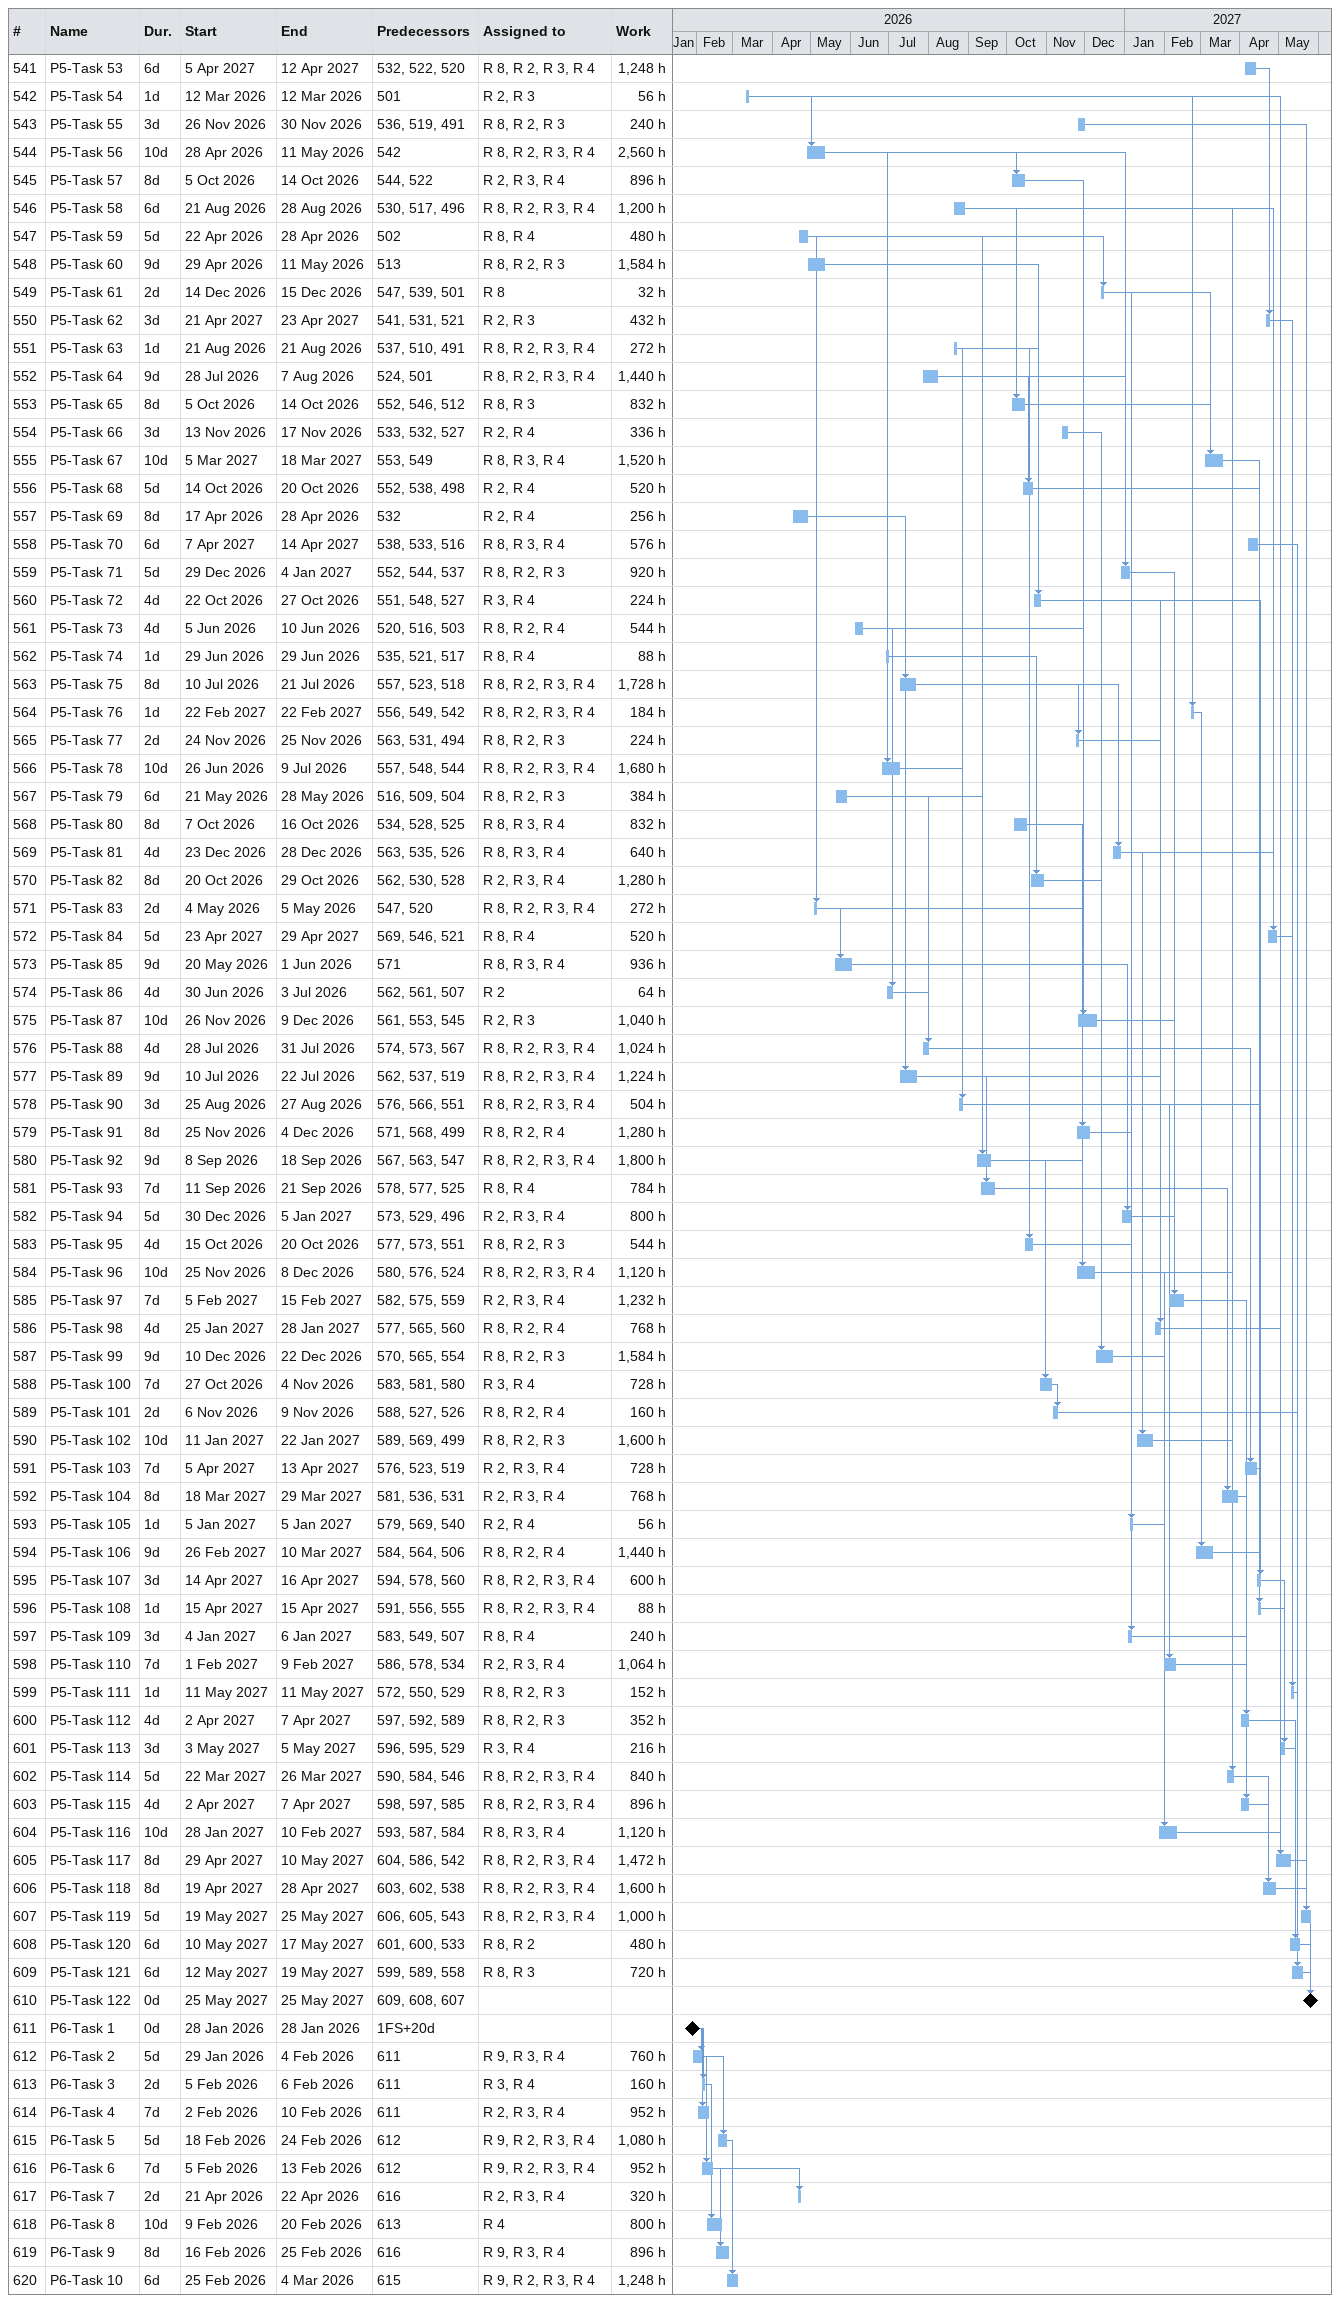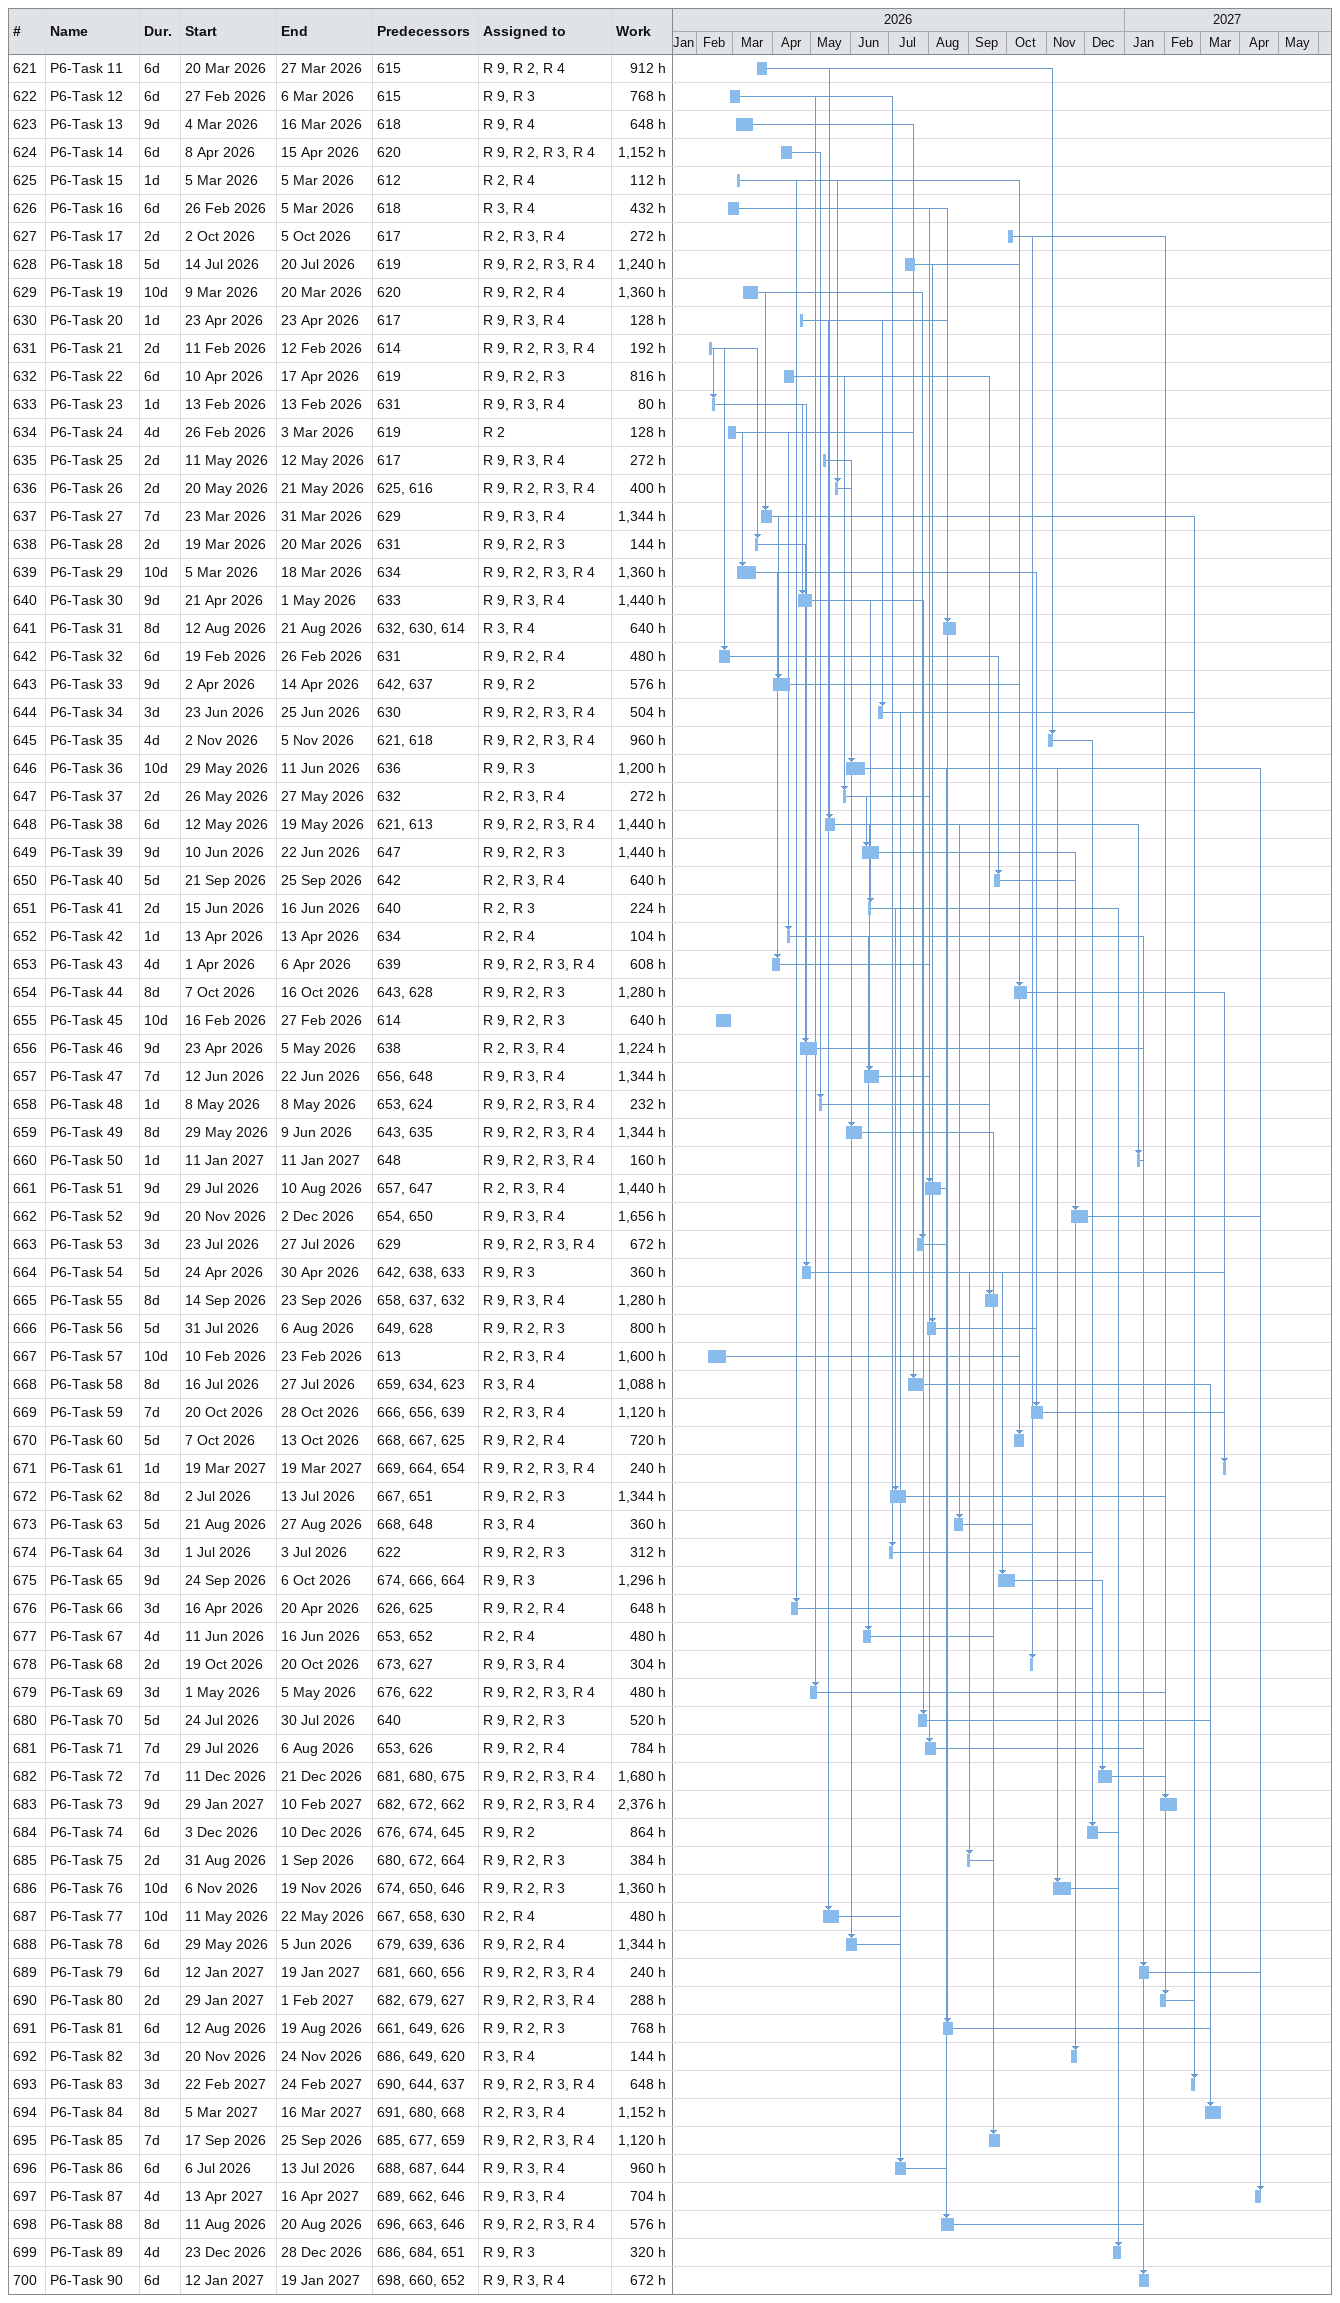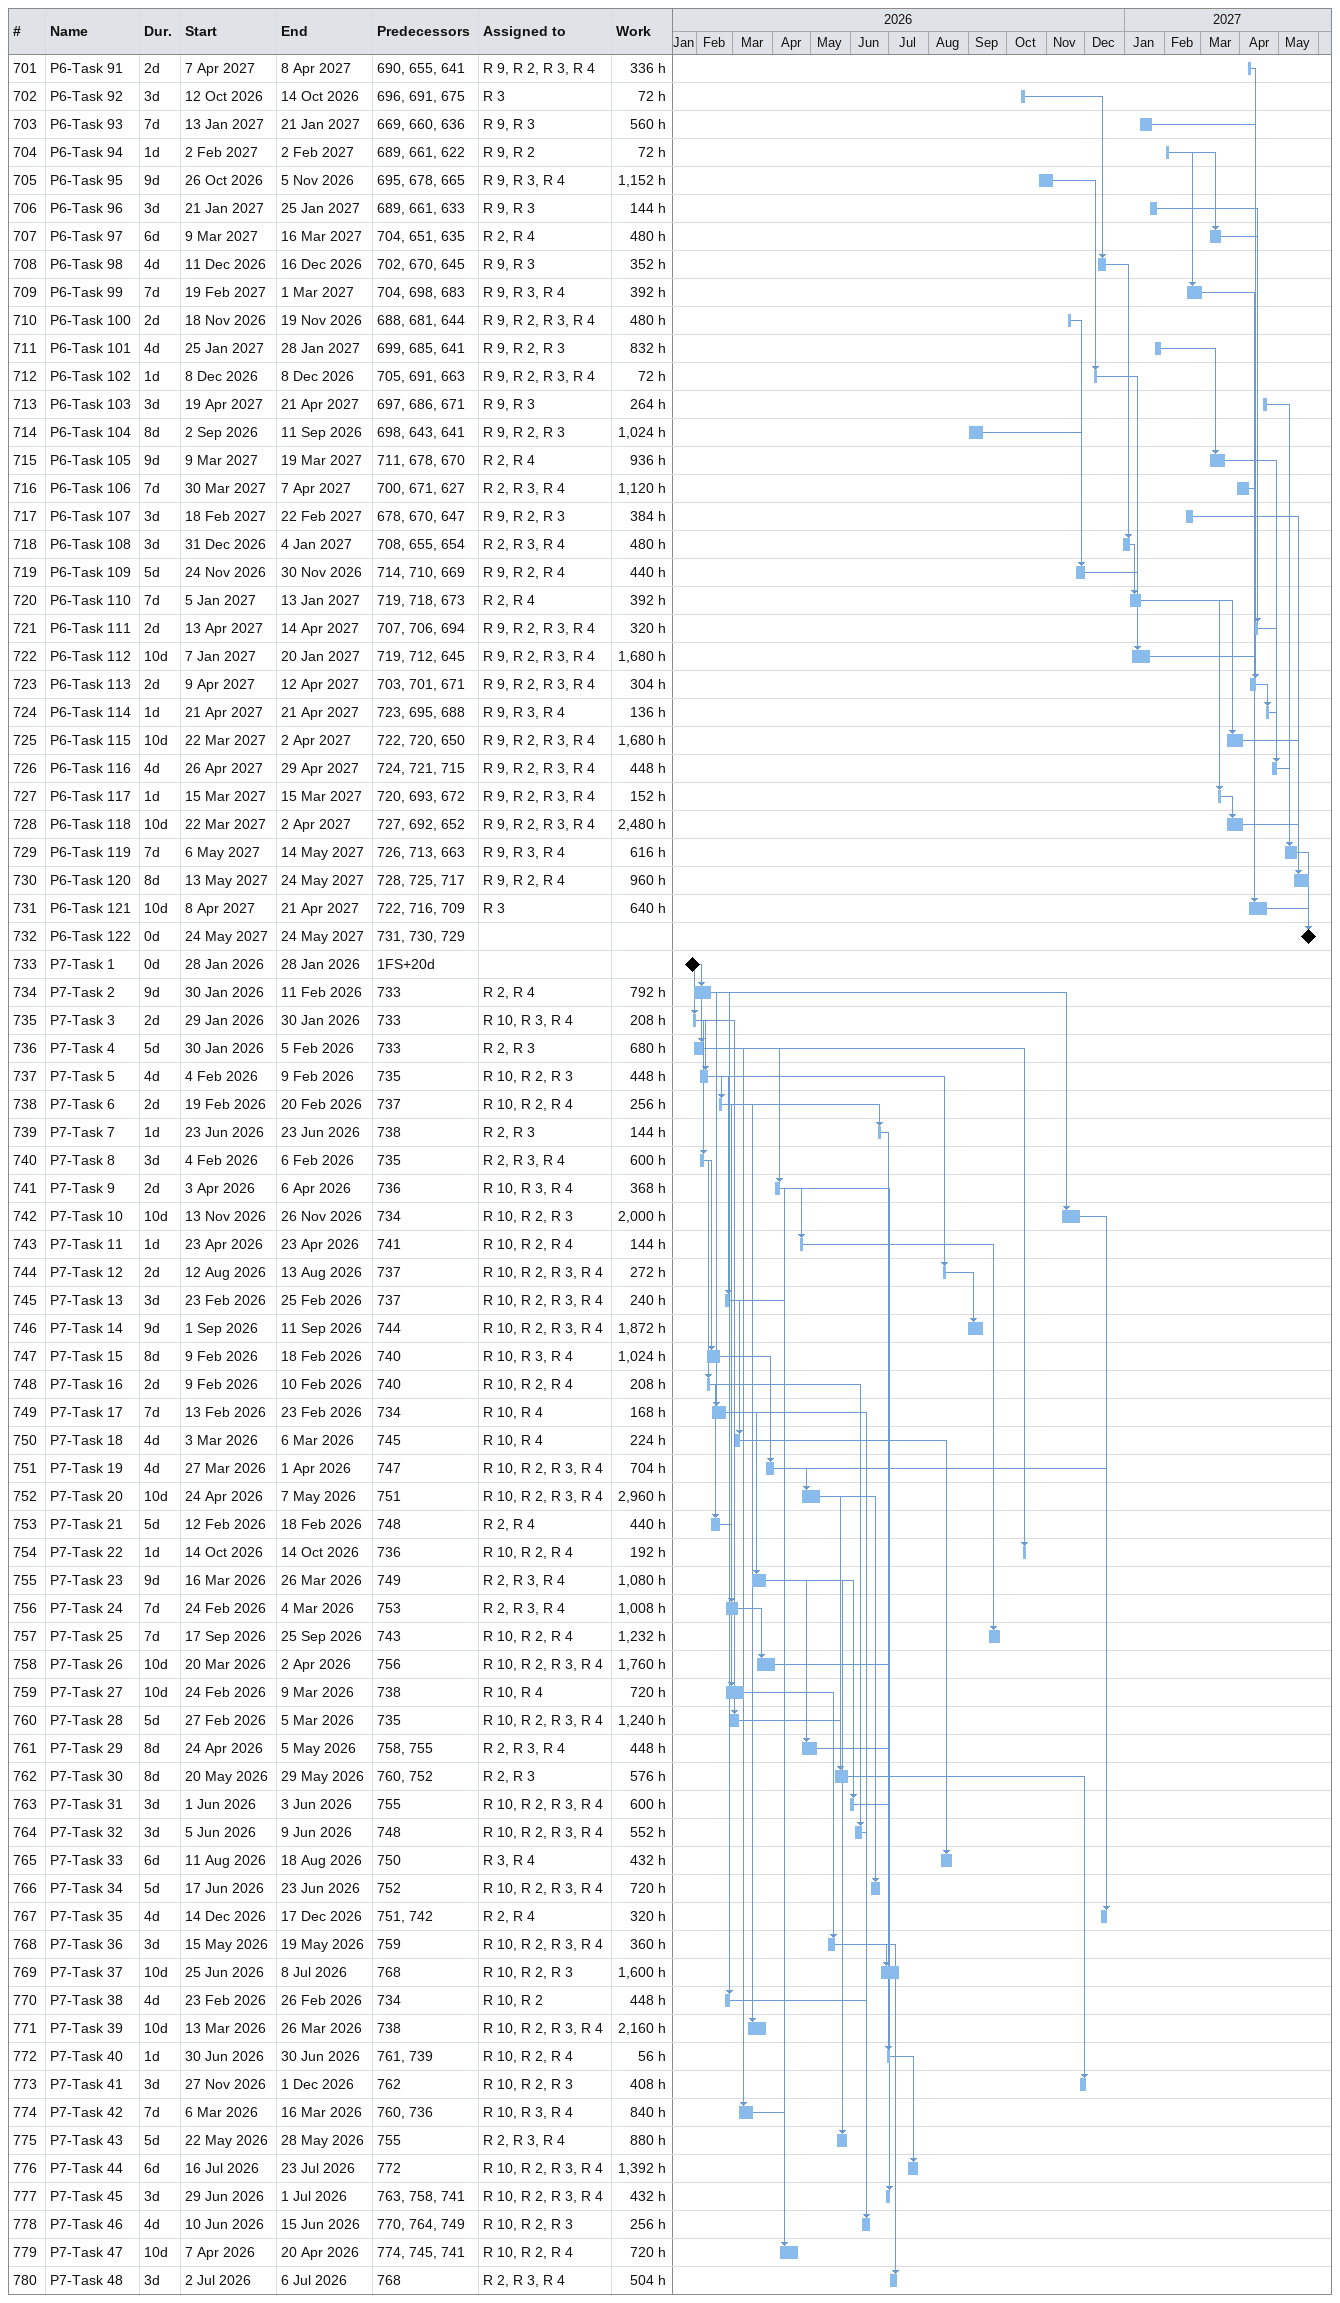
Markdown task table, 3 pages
| ID | Task | Duration | Start | Finish | Predecessors | Resources | Work (h) |
|---|---|---|---|---|---|---|---|
| 541 | P5-Task 53 | 6d | 2027-04-05 | 2027-04-12 | 532, 522, 520 | R 8, R 2, R 3, R 4 | 1248 |
| 542 | P5-Task 54 | 1d | 2026-03-12 | 2026-03-12 | 501 | R 2, R 3 | 56 |
| 543 | P5-Task 55 | 3d | 2026-11-26 | 2026-11-30 | 536, 519, 491 | R 8, R 2, R 3 | 240 |
| 544 | P5-Task 56 | 10d | 2026-04-28 | 2026-05-11 | 542 | R 8, R 2, R 3, R 4 | 2560 |
| 545 | P5-Task 57 | 8d | 2026-10-05 | 2026-10-14 | 544, 522 | R 2, R 3, R 4 | 896 |
| 546 | P5-Task 58 | 6d | 2026-08-21 | 2026-08-28 | 530, 517, 496 | R 8, R 2, R 3, R 4 | 1200 |
| 547 | P5-Task 59 | 5d | 2026-04-22 | 2026-04-28 | 502 | R 8, R 4 | 480 |
| 548 | P5-Task 60 | 9d | 2026-04-29 | 2026-05-11 | 513 | R 8, R 2, R 3 | 1584 |
| 549 | P5-Task 61 | 2d | 2026-12-14 | 2026-12-15 | 547, 539, 501 | R 8 | 32 |
| 550 | P5-Task 62 | 3d | 2027-04-21 | 2027-04-23 | 541, 531, 521 | R 2, R 3 | 432 |
| 551 | P5-Task 63 | 1d | 2026-08-21 | 2026-08-21 | 537, 510, 491 | R 8, R 2, R 3, R 4 | 272 |
| 552 | P5-Task 64 | 9d | 2026-07-28 | 2026-08-07 | 524, 501 | R 8, R 2, R 3, R 4 | 1440 |
| 553 | P5-Task 65 | 8d | 2026-10-05 | 2026-10-14 | 552, 546, 512 | R 8, R 3 | 832 |
| 554 | P5-Task 66 | 3d | 2026-11-13 | 2026-11-17 | 533, 532, 527 | R 2, R 4 | 336 |
| 555 | P5-Task 67 | 10d | 2027-03-05 | 2027-03-18 | 553, 549 | R 8, R 3, R 4 | 1520 |
| 556 | P5-Task 68 | 5d | 2026-10-14 | 2026-10-20 | 552, 538, 498 | R 2, R 4 | 520 |
| 557 | P5-Task 69 | 8d | 2026-04-17 | 2026-04-28 | 532 | R 2, R 4 | 256 |
| 558 | P5-Task 70 | 6d | 2027-04-07 | 2027-04-14 | 538, 533, 516 | R 8, R 3, R 4 | 576 |
| 559 | P5-Task 71 | 5d | 2026-12-29 | 2027-01-04 | 552, 544, 537 | R 8, R 2, R 3 | 920 |
| 560 | P5-Task 72 | 4d | 2026-10-22 | 2026-10-27 | 551, 548, 527 | R 3, R 4 | 224 |
| 561 | P5-Task 73 | 4d | 2026-06-05 | 2026-06-10 | 520, 516, 503 | R 8, R 2, R 4 | 544 |
| 562 | P5-Task 74 | 1d | 2026-06-29 | 2026-06-29 | 535, 521, 517 | R 8, R 4 | 88 |
| 563 | P5-Task 75 | 8d | 2026-07-10 | 2026-07-21 | 557, 523, 518 | R 8, R 2, R 3, R 4 | 1728 |
| 564 | P5-Task 76 | 1d | 2027-02-22 | 2027-02-22 | 556, 549, 542 | R 8, R 2, R 3, R 4 | 184 |
| 565 | P5-Task 77 | 2d | 2026-11-24 | 2026-11-25 | 563, 531, 494 | R 8, R 2, R 3 | 224 |
| 566 | P5-Task 78 | 10d | 2026-06-26 | 2026-07-09 | 557, 548, 544 | R 8, R 2, R 3, R 4 | 1680 |
| 567 | P5-Task 79 | 6d | 2026-05-21 | 2026-05-28 | 516, 509, 504 | R 8, R 2, R 3 | 384 |
| 568 | P5-Task 80 | 8d | 2026-10-07 | 2026-10-16 | 534, 528, 525 | R 8, R 3, R 4 | 832 |
| 569 | P5-Task 81 | 4d | 2026-12-23 | 2026-12-28 | 563, 535, 526 | R 8, R 3, R 4 | 640 |
| 570 | P5-Task 82 | 8d | 2026-10-20 | 2026-10-29 | 562, 530, 528 | R 2, R 3, R 4 | 1280 |
| 571 | P5-Task 83 | 2d | 2026-05-04 | 2026-05-05 | 547, 520 | R 8, R 2, R 3, R 4 | 272 |
| 572 | P5-Task 84 | 5d | 2027-04-23 | 2027-04-29 | 569, 546, 521 | R 8, R 4 | 520 |
| 573 | P5-Task 85 | 9d | 2026-05-20 | 2026-06-01 | 571 | R 8, R 3, R 4 | 936 |
| 574 | P5-Task 86 | 4d | 2026-06-30 | 2026-07-03 | 562, 561, 507 | R 2 | 64 |
| 575 | P5-Task 87 | 10d | 2026-11-26 | 2026-12-09 | 561, 553, 545 | R 2, R 3 | 1040 |
| 576 | P5-Task 88 | 4d | 2026-07-28 | 2026-07-31 | 574, 573, 567 | R 8, R 2, R 3, R 4 | 1024 |
| 577 | P5-Task 89 | 9d | 2026-07-10 | 2026-07-22 | 562, 537, 519 | R 8, R 2, R 3, R 4 | 1224 |
| 578 | P5-Task 90 | 3d | 2026-08-25 | 2026-08-27 | 576, 566, 551 | R 8, R 2, R 3, R 4 | 504 |
| 579 | P5-Task 91 | 8d | 2026-11-25 | 2026-12-04 | 571, 568, 499 | R 8, R 2, R 4 | 1280 |
| 580 | P5-Task 92 | 9d | 2026-09-08 | 2026-09-18 | 567, 563, 547 | R 8, R 2, R 3, R 4 | 1800 |
| 581 | P5-Task 93 | 7d | 2026-09-11 | 2026-09-21 | 578, 577, 525 | R 8, R 4 | 784 |
| 582 | P5-Task 94 | 5d | 2026-12-30 | 2027-01-05 | 573, 529, 496 | R 2, R 3, R 4 | 800 |
| 583 | P5-Task 95 | 4d | 2026-10-15 | 2026-10-20 | 577, 573, 551 | R 8, R 2, R 3 | 544 |
| 584 | P5-Task 96 | 10d | 2026-11-25 | 2026-12-08 | 580, 576, 524 | R 8, R 2, R 3, R 4 | 1120 |
| 585 | P5-Task 97 | 7d | 2027-02-05 | 2027-02-15 | 582, 575, 559 | R 2, R 3, R 4 | 1232 |
| 586 | P5-Task 98 | 4d | 2027-01-25 | 2027-01-28 | 577, 565, 560 | R 8, R 2, R 4 | 768 |
| 587 | P5-Task 99 | 9d | 2026-12-10 | 2026-12-22 | 570, 565, 554 | R 8, R 2, R 3 | 1584 |
| 588 | P5-Task 100 | 7d | 2026-10-27 | 2026-11-04 | 583, 581, 580 | R 3, R 4 | 728 |
| 589 | P5-Task 101 | 2d | 2026-11-06 | 2026-11-09 | 588, 527, 526 | R 8, R 2, R 4 | 160 |
| 590 | P5-Task 102 | 10d | 2027-01-11 | 2027-01-22 | 589, 569, 499 | R 8, R 2, R 3 | 1600 |
| 591 | P5-Task 103 | 7d | 2027-04-05 | 2027-04-13 | 576, 523, 519 | R 2, R 3, R 4 | 728 |
| 592 | P5-Task 104 | 8d | 2027-03-18 | 2027-03-29 | 581, 536, 531 | R 2, R 3, R 4 | 768 |
| 593 | P5-Task 105 | 1d | 2027-01-05 | 2027-01-05 | 579, 569, 540 | R 2, R 4 | 56 |
| 594 | P5-Task 106 | 9d | 2027-02-26 | 2027-03-10 | 584, 564, 506 | R 8, R 2, R 4 | 1440 |
| 595 | P5-Task 107 | 3d | 2027-04-14 | 2027-04-16 | 594, 578, 560 | R 8, R 2, R 3, R 4 | 600 |
| 596 | P5-Task 108 | 1d | 2027-04-15 | 2027-04-15 | 591, 556, 555 | R 8, R 2, R 3, R 4 | 88 |
| 597 | P5-Task 109 | 3d | 2027-01-04 | 2027-01-06 | 583, 549, 507 | R 8, R 4 | 240 |
| 598 | P5-Task 110 | 7d | 2027-02-01 | 2027-02-09 | 586, 578, 534 | R 2, R 3, R 4 | 1064 |
| 599 | P5-Task 111 | 1d | 2027-05-11 | 2027-05-11 | 572, 550, 529 | R 8, R 2, R 3 | 152 |
| 600 | P5-Task 112 | 4d | 2027-04-02 | 2027-04-07 | 597, 592, 589 | R 8, R 2, R 3 | 352 |
| 601 | P5-Task 113 | 3d | 2027-05-03 | 2027-05-05 | 596, 595, 529 | R 3, R 4 | 216 |
| 602 | P5-Task 114 | 5d | 2027-03-22 | 2027-03-26 | 590, 584, 546 | R 8, R 2, R 3, R 4 | 840 |
| 603 | P5-Task 115 | 4d | 2027-04-02 | 2027-04-07 | 598, 597, 585 | R 8, R 2, R 3, R 4 | 896 |
| 604 | P5-Task 116 | 10d | 2027-01-28 | 2027-02-10 | 593, 587, 584 | R 8, R 3, R 4 | 1120 |
| 605 | P5-Task 117 | 8d | 2027-04-29 | 2027-05-10 | 604, 586, 542 | R 8, R 2, R 3, R 4 | 1472 |
| 606 | P5-Task 118 | 8d | 2027-04-19 | 2027-04-28 | 603, 602, 538 | R 8, R 2, R 3, R 4 | 1600 |
| 607 | P5-Task 119 | 5d | 2027-05-19 | 2027-05-25 | 606, 605, 543 | R 8, R 2, R 3, R 4 | 1000 |
| 608 | P5-Task 120 | 6d | 2027-05-10 | 2027-05-17 | 601, 600, 533 | R 8, R 2 | 480 |
| 609 | P5-Task 121 | 6d | 2027-05-12 | 2027-05-19 | 599, 589, 558 | R 8, R 3 | 720 |
| 610 | P5-Task 122 | 0d | 2027-05-25 | 2027-05-25 | 609, 608, 607 |  |  |
| 611 | P6-Task 1 | 0d | 2026-01-28 | 2026-01-28 | 1FS+20d |  |  |
| 612 | P6-Task 2 | 5d | 2026-01-29 | 2026-02-04 | 611 | R 9, R 3, R 4 | 760 |
| 613 | P6-Task 3 | 2d | 2026-02-05 | 2026-02-06 | 611 | R 3, R 4 | 160 |
| 614 | P6-Task 4 | 7d | 2026-02-02 | 2026-02-10 | 611 | R 2, R 3, R 4 | 952 |
| 615 | P6-Task 5 | 5d | 2026-02-18 | 2026-02-24 | 612 | R 9, R 2, R 3, R 4 | 1080 |
| 616 | P6-Task 6 | 7d | 2026-02-05 | 2026-02-13 | 612 | R 9, R 2, R 3, R 4 | 952 |
| 617 | P6-Task 7 | 2d | 2026-04-21 | 2026-04-22 | 616 | R 2, R 3, R 4 | 320 |
| 618 | P6-Task 8 | 10d | 2026-02-09 | 2026-02-20 | 613 | R 4 | 800 |
| 619 | P6-Task 9 | 8d | 2026-02-16 | 2026-02-25 | 616 | R 9, R 3, R 4 | 896 |
| 620 | P6-Task 10 | 6d | 2026-02-25 | 2026-03-04 | 615 | R 9, R 2, R 3, R 4 | 1248 |
| 621 | P6-Task 11 | 6d | 2026-03-20 | 2026-03-27 | 615 | R 9, R 2, R 4 | 912 |
| 622 | P6-Task 12 | 6d | 2026-02-27 | 2026-03-06 | 615 | R 9, R 3 | 768 |
| 623 | P6-Task 13 | 9d | 2026-03-04 | 2026-03-16 | 618 | R 9, R 4 | 648 |
| 624 | P6-Task 14 | 6d | 2026-04-08 | 2026-04-15 | 620 | R 9, R 2, R 3, R 4 | 1152 |
| 625 | P6-Task 15 | 1d | 2026-03-05 | 2026-03-05 | 612 | R 2, R 4 | 112 |
| 626 | P6-Task 16 | 6d | 2026-02-26 | 2026-03-05 | 618 | R 3, R 4 | 432 |
| 627 | P6-Task 17 | 2d | 2026-10-02 | 2026-10-05 | 617 | R 2, R 3, R 4 | 272 |
| 628 | P6-Task 18 | 5d | 2026-07-14 | 2026-07-20 | 619 | R 9, R 2, R 3, R 4 | 1240 |
| 629 | P6-Task 19 | 10d | 2026-03-09 | 2026-03-20 | 620 | R 9, R 2, R 4 | 1360 |
| 630 | P6-Task 20 | 1d | 2026-04-23 | 2026-04-23 | 617 | R 9, R 3, R 4 | 128 |
| 631 | P6-Task 21 | 2d | 2026-02-11 | 2026-02-12 | 614 | R 9, R 2, R 3, R 4 | 192 |
| 632 | P6-Task 22 | 6d | 2026-04-10 | 2026-04-17 | 619 | R 9, R 2, R 3 | 816 |
| 633 | P6-Task 23 | 1d | 2026-02-13 | 2026-02-13 | 631 | R 9, R 3, R 4 | 80 |
| 634 | P6-Task 24 | 4d | 2026-02-26 | 2026-03-03 | 619 | R 2 | 128 |
| 635 | P6-Task 25 | 2d | 2026-05-11 | 2026-05-12 | 617 | R 9, R 3, R 4 | 272 |
| 636 | P6-Task 26 | 2d | 2026-05-20 | 2026-05-21 | 625, 616 | R 9, R 2, R 3, R 4 | 400 |
| 637 | P6-Task 27 | 7d | 2026-03-23 | 2026-03-31 | 629 | R 9, R 3, R 4 | 1344 |
| 638 | P6-Task 28 | 2d | 2026-03-19 | 2026-03-20 | 631 | R 9, R 2, R 3 | 144 |
| 639 | P6-Task 29 | 10d | 2026-03-05 | 2026-03-18 | 634 | R 9, R 2, R 3, R 4 | 1360 |
| 640 | P6-Task 30 | 9d | 2026-04-21 | 2026-05-01 | 633 | R 9, R 3, R 4 | 1440 |
| 641 | P6-Task 31 | 8d | 2026-08-12 | 2026-08-21 | 632, 630, 614 | R 3, R 4 | 640 |
| 642 | P6-Task 32 | 6d | 2026-02-19 | 2026-02-26 | 631 | R 9, R 2, R 4 | 480 |
| 643 | P6-Task 33 | 9d | 2026-04-02 | 2026-04-14 | 642, 637 | R 9, R 2 | 576 |
| 644 | P6-Task 34 | 3d | 2026-06-23 | 2026-06-25 | 630 | R 9, R 2, R 3, R 4 | 504 |
| 645 | P6-Task 35 | 4d | 2026-11-02 | 2026-11-05 | 621, 618 | R 9, R 2, R 3, R 4 | 960 |
| 646 | P6-Task 36 | 10d | 2026-05-29 | 2026-06-11 | 636 | R 9, R 3 | 1200 |
| 647 | P6-Task 37 | 2d | 2026-05-26 | 2026-05-27 | 632 | R 2, R 3, R 4 | 272 |
| 648 | P6-Task 38 | 6d | 2026-05-12 | 2026-05-19 | 621, 613 | R 9, R 2, R 3, R 4 | 1440 |
| 649 | P6-Task 39 | 9d | 2026-06-10 | 2026-06-22 | 647 | R 9, R 2, R 3 | 1440 |
| 650 | P6-Task 40 | 5d | 2026-09-21 | 2026-09-25 | 642 | R 2, R 3, R 4 | 640 |
| 651 | P6-Task 41 | 2d | 2026-06-15 | 2026-06-16 | 640 | R 2, R 3 | 224 |
| 652 | P6-Task 42 | 1d | 2026-04-13 | 2026-04-13 | 634 | R 2, R 4 | 104 |
| 653 | P6-Task 43 | 4d | 2026-04-01 | 2026-04-06 | 639 | R 9, R 2, R 3, R 4 | 608 |
| 654 | P6-Task 44 | 8d | 2026-10-07 | 2026-10-16 | 643, 628 | R 9, R 2, R 3 | 1280 |
| 655 | P6-Task 45 | 10d | 2026-02-16 | 2026-02-27 | 614 | R 9, R 2, R 3 | 640 |
| 656 | P6-Task 46 | 9d | 2026-04-23 | 2026-05-05 | 638 | R 2, R 3, R 4 | 1224 |
| 657 | P6-Task 47 | 7d | 2026-06-12 | 2026-06-22 | 656, 648 | R 9, R 3, R 4 | 1344 |
| 658 | P6-Task 48 | 1d | 2026-05-08 | 2026-05-08 | 653, 624 | R 9, R 2, R 3, R 4 | 232 |
| 659 | P6-Task 49 | 8d | 2026-05-29 | 2026-06-09 | 643, 635 | R 9, R 2, R 3, R 4 | 1344 |
| 660 | P6-Task 50 | 1d | 2027-01-11 | 2027-01-11 | 648 | R 9, R 2, R 3, R 4 | 160 |
| 661 | P6-Task 51 | 9d | 2026-07-29 | 2026-08-10 | 657, 647 | R 2, R 3, R 4 | 1440 |
| 662 | P6-Task 52 | 9d | 2026-11-20 | 2026-12-02 | 654, 650 | R 9, R 3, R 4 | 1656 |
| 663 | P6-Task 53 | 3d | 2026-07-23 | 2026-07-27 | 629 | R 9, R 2, R 3, R 4 | 672 |
| 664 | P6-Task 54 | 5d | 2026-04-24 | 2026-04-30 | 642, 638, 633 | R 9, R 3 | 360 |
| 665 | P6-Task 55 | 8d | 2026-09-14 | 2026-09-23 | 658, 637, 632 | R 9, R 3, R 4 | 1280 |
| 666 | P6-Task 56 | 5d | 2026-07-31 | 2026-08-06 | 649, 628 | R 9, R 2, R 3 | 800 |
| 667 | P6-Task 57 | 10d | 2026-02-10 | 2026-02-23 | 613 | R 2, R 3, R 4 | 1600 |
| 668 | P6-Task 58 | 8d | 2026-07-16 | 2026-07-27 | 659, 634, 623 | R 3, R 4 | 1088 |
| 669 | P6-Task 59 | 7d | 2026-10-20 | 2026-10-28 | 666, 656, 639 | R 2, R 3, R 4 | 1120 |
| 670 | P6-Task 60 | 5d | 2026-10-07 | 2026-10-13 | 668, 667, 625 | R 9, R 2, R 4 | 720 |
| 671 | P6-Task 61 | 1d | 2027-03-19 | 2027-03-19 | 669, 664, 654 | R 9, R 2, R 3, R 4 | 240 |
| 672 | P6-Task 62 | 8d | 2026-07-02 | 2026-07-13 | 667, 651 | R 9, R 2, R 3 | 1344 |
| 673 | P6-Task 63 | 5d | 2026-08-21 | 2026-08-27 | 668, 648 | R 3, R 4 | 360 |
| 674 | P6-Task 64 | 3d | 2026-07-01 | 2026-07-03 | 622 | R 9, R 2, R 3 | 312 |
| 675 | P6-Task 65 | 9d | 2026-09-24 | 2026-10-06 | 674, 666, 664 | R 9, R 3 | 1296 |
| 676 | P6-Task 66 | 3d | 2026-04-16 | 2026-04-20 | 626, 625 | R 9, R 2, R 4 | 648 |
| 677 | P6-Task 67 | 4d | 2026-06-11 | 2026-06-16 | 653, 652 | R 2, R 4 | 480 |
| 678 | P6-Task 68 | 2d | 2026-10-19 | 2026-10-20 | 673, 627 | R 9, R 3, R 4 | 304 |
| 679 | P6-Task 69 | 3d | 2026-05-01 | 2026-05-05 | 676, 622 | R 9, R 2, R 3, R 4 | 480 |
| 680 | P6-Task 70 | 5d | 2026-07-24 | 2026-07-30 | 640 | R 9, R 2, R 3 | 520 |
| 681 | P6-Task 71 | 7d | 2026-07-29 | 2026-08-06 | 653, 626 | R 9, R 2, R 4 | 784 |
| 682 | P6-Task 72 | 7d | 2026-12-11 | 2026-12-21 | 681, 680, 675 | R 9, R 2, R 3, R 4 | 1680 |
| 683 | P6-Task 73 | 9d | 2027-01-29 | 2027-02-10 | 682, 672, 662 | R 9, R 2, R 3, R 4 | 2376 |
| 684 | P6-Task 74 | 6d | 2026-12-03 | 2026-12-10 | 676, 674, 645 | R 9, R 2 | 864 |
| 685 | P6-Task 75 | 2d | 2026-08-31 | 2026-09-01 | 680, 672, 664 | R 9, R 2, R 3 | 384 |
| 686 | P6-Task 76 | 10d | 2026-11-06 | 2026-11-19 | 674, 650, 646 | R 9, R 2, R 3 | 1360 |
| 687 | P6-Task 77 | 10d | 2026-05-11 | 2026-05-22 | 667, 658, 630 | R 2, R 4 | 480 |
| 688 | P6-Task 78 | 6d | 2026-05-29 | 2026-06-05 | 679, 639, 636 | R 9, R 2, R 4 | 1344 |
| 689 | P6-Task 79 | 6d | 2027-01-12 | 2027-01-19 | 681, 660, 656 | R 9, R 2, R 3, R 4 | 240 |
| 690 | P6-Task 80 | 2d | 2027-01-29 | 2027-02-01 | 682, 679, 627 | R 9, R 2, R 3, R 4 | 288 |
| 691 | P6-Task 81 | 6d | 2026-08-12 | 2026-08-19 | 661, 649, 626 | R 9, R 2, R 3 | 768 |
| 692 | P6-Task 82 | 3d | 2026-11-20 | 2026-11-24 | 686, 649, 620 | R 3, R 4 | 144 |
| 693 | P6-Task 83 | 3d | 2027-02-22 | 2027-02-24 | 690, 644, 637 | R 9, R 2, R 3, R 4 | 648 |
| 694 | P6-Task 84 | 8d | 2027-03-05 | 2027-03-16 | 691, 680, 668 | R 2, R 3, R 4 | 1152 |
| 695 | P6-Task 85 | 7d | 2026-09-17 | 2026-09-25 | 685, 677, 659 | R 9, R 2, R 3, R 4 | 1120 |
| 696 | P6-Task 86 | 6d | 2026-07-06 | 2026-07-13 | 688, 687, 644 | R 9, R 3, R 4 | 960 |
| 697 | P6-Task 87 | 4d | 2027-04-13 | 2027-04-16 | 689, 662, 646 | R 9, R 3, R 4 | 704 |
| 698 | P6-Task 88 | 8d | 2026-08-11 | 2026-08-20 | 696, 663, 646 | R 9, R 2, R 3, R 4 | 576 |
| 699 | P6-Task 89 | 4d | 2026-12-23 | 2026-12-28 | 686, 684, 651 | R 9, R 3 | 320 |
| 700 | P6-Task 90 | 6d | 2027-01-12 | 2027-01-19 | 698, 660, 652 | R 9, R 3, R 4 | 672 |
| 701 | P6-Task 91 | 2d | 2027-04-07 | 2027-04-08 | 690, 655, 641 | R 9, R 2, R 3, R 4 | 336 |
| 702 | P6-Task 92 | 3d | 2026-10-12 | 2026-10-14 | 696, 691, 675 | R 3 | 72 |
| 703 | P6-Task 93 | 7d | 2027-01-13 | 2027-01-21 | 669, 660, 636 | R 9, R 3 | 560 |
| 704 | P6-Task 94 | 1d | 2027-02-02 | 2027-02-02 | 689, 661, 622 | R 9, R 2 | 72 |
| 705 | P6-Task 95 | 9d | 2026-10-26 | 2026-11-05 | 695, 678, 665 | R 9, R 3, R 4 | 1152 |
| 706 | P6-Task 96 | 3d | 2027-01-21 | 2027-01-25 | 689, 661, 633 | R 9, R 3 | 144 |
| 707 | P6-Task 97 | 6d | 2027-03-09 | 2027-03-16 | 704, 651, 635 | R 2, R 4 | 480 |
| 708 | P6-Task 98 | 4d | 2026-12-11 | 2026-12-16 | 702, 670, 645 | R 9, R 3 | 352 |
| 709 | P6-Task 99 | 7d | 2027-02-19 | 2027-03-01 | 704, 698, 683 | R 9, R 3, R 4 | 392 |
| 710 | P6-Task 100 | 2d | 2026-11-18 | 2026-11-19 | 688, 681, 644 | R 9, R 2, R 3, R 4 | 480 |
| 711 | P6-Task 101 | 4d | 2027-01-25 | 2027-01-28 | 699, 685, 641 | R 9, R 2, R 3 | 832 |
| 712 | P6-Task 102 | 1d | 2026-12-08 | 2026-12-08 | 705, 691, 663 | R 9, R 2, R 3, R 4 | 72 |
| 713 | P6-Task 103 | 3d | 2027-04-19 | 2027-04-21 | 697, 686, 671 | R 9, R 3 | 264 |
| 714 | P6-Task 104 | 8d | 2026-09-02 | 2026-09-11 | 698, 643, 641 | R 9, R 2, R 3 | 1024 |
| 715 | P6-Task 105 | 9d | 2027-03-09 | 2027-03-19 | 711, 678, 670 | R 2, R 4 | 936 |
| 716 | P6-Task 106 | 7d | 2027-03-30 | 2027-04-07 | 700, 671, 627 | R 2, R 3, R 4 | 1120 |
| 717 | P6-Task 107 | 3d | 2027-02-18 | 2027-02-22 | 678, 670, 647 | R 9, R 2, R 3 | 384 |
| 718 | P6-Task 108 | 3d | 2026-12-31 | 2027-01-04 | 708, 655, 654 | R 2, R 3, R 4 | 480 |
| 719 | P6-Task 109 | 5d | 2026-11-24 | 2026-11-30 | 714, 710, 669 | R 9, R 2, R 4 | 440 |
| 720 | P6-Task 110 | 7d | 2027-01-05 | 2027-01-13 | 719, 718, 673 | R 2, R 4 | 392 |
| 721 | P6-Task 111 | 2d | 2027-04-13 | 2027-04-14 | 707, 706, 694 | R 9, R 2, R 3, R 4 | 320 |
| 722 | P6-Task 112 | 10d | 2027-01-07 | 2027-01-20 | 719, 712, 645 | R 9, R 2, R 3, R 4 | 1680 |
| 723 | P6-Task 113 | 2d | 2027-04-09 | 2027-04-12 | 703, 701, 671 | R 9, R 2, R 3, R 4 | 304 |
| 724 | P6-Task 114 | 1d | 2027-04-21 | 2027-04-21 | 723, 695, 688 | R 9, R 3, R 4 | 136 |
| 725 | P6-Task 115 | 10d | 2027-03-22 | 2027-04-02 | 722, 720, 650 | R 9, R 2, R 3, R 4 | 1680 |
| 726 | P6-Task 116 | 4d | 2027-04-26 | 2027-04-29 | 724, 721, 715 | R 9, R 2, R 3, R 4 | 448 |
| 727 | P6-Task 117 | 1d | 2027-03-15 | 2027-03-15 | 720, 693, 672 | R 9, R 2, R 3, R 4 | 152 |
| 728 | P6-Task 118 | 10d | 2027-03-22 | 2027-04-02 | 727, 692, 652 | R 9, R 2, R 3, R 4 | 2480 |
| 729 | P6-Task 119 | 7d | 2027-05-06 | 2027-05-14 | 726, 713, 663 | R 9, R 3, R 4 | 616 |
| 730 | P6-Task 120 | 8d | 2027-05-13 | 2027-05-24 | 728, 725, 717 | R 9, R 2, R 4 | 960 |
| 731 | P6-Task 121 | 10d | 2027-04-08 | 2027-04-21 | 722, 716, 709 | R 3 | 640 |
| 732 | P6-Task 122 | 0d | 2027-05-24 | 2027-05-24 | 731, 730, 729 |  |  |
| 733 | P7-Task 1 | 0d | 2026-01-28 | 2026-01-28 | 1FS+20d |  |  |
| 734 | P7-Task 2 | 9d | 2026-01-30 | 2026-02-11 | 733 | R 2, R 4 | 792 |
| 735 | P7-Task 3 | 2d | 2026-01-29 | 2026-01-30 | 733 | R 10, R 3, R 4 | 208 |
| 736 | P7-Task 4 | 5d | 2026-01-30 | 2026-02-05 | 733 | R 2, R 3 | 680 |
| 737 | P7-Task 5 | 4d | 2026-02-04 | 2026-02-09 | 735 | R 10, R 2, R 3 | 448 |
| 738 | P7-Task 6 | 2d | 2026-02-19 | 2026-02-20 | 737 | R 10, R 2, R 4 | 256 |
| 739 | P7-Task 7 | 1d | 2026-06-23 | 2026-06-23 | 738 | R 2, R 3 | 144 |
| 740 | P7-Task 8 | 3d | 2026-02-04 | 2026-02-06 | 735 | R 2, R 3, R 4 | 600 |
| 741 | P7-Task 9 | 2d | 2026-04-03 | 2026-04-06 | 736 | R 10, R 3, R 4 | 368 |
| 742 | P7-Task 10 | 10d | 2026-11-13 | 2026-11-26 | 734 | R 10, R 2, R 3 | 2000 |
| 743 | P7-Task 11 | 1d | 2026-04-23 | 2026-04-23 | 741 | R 10, R 2, R 4 | 144 |
| 744 | P7-Task 12 | 2d | 2026-08-12 | 2026-08-13 | 737 | R 10, R 2, R 3, R 4 | 272 |
| 745 | P7-Task 13 | 3d | 2026-02-23 | 2026-02-25 | 737 | R 10, R 2, R 3, R 4 | 240 |
| 746 | P7-Task 14 | 9d | 2026-09-01 | 2026-09-11 | 744 | R 10, R 2, R 3, R 4 | 1872 |
| 747 | P7-Task 15 | 8d | 2026-02-09 | 2026-02-18 | 740 | R 10, R 3, R 4 | 1024 |
| 748 | P7-Task 16 | 2d | 2026-02-09 | 2026-02-10 | 740 | R 10, R 2, R 4 | 208 |
| 749 | P7-Task 17 | 7d | 2026-02-13 | 2026-02-23 | 734 | R 10, R 4 | 168 |
| 750 | P7-Task 18 | 4d | 2026-03-03 | 2026-03-06 | 745 | R 10, R 4 | 224 |
| 751 | P7-Task 19 | 4d | 2026-03-27 | 2026-04-01 | 747 | R 10, R 2, R 3, R 4 | 704 |
| 752 | P7-Task 20 | 10d | 2026-04-24 | 2026-05-07 | 751 | R 10, R 2, R 3, R 4 | 2960 |
| 753 | P7-Task 21 | 5d | 2026-02-12 | 2026-02-18 | 748 | R 2, R 4 | 440 |
| 754 | P7-Task 22 | 1d | 2026-10-14 | 2026-10-14 | 736 | R 10, R 2, R 4 | 192 |
| 755 | P7-Task 23 | 9d | 2026-03-16 | 2026-03-26 | 749 | R 2, R 3, R 4 | 1080 |
| 756 | P7-Task 24 | 7d | 2026-02-24 | 2026-03-04 | 753 | R 2, R 3, R 4 | 1008 |
| 757 | P7-Task 25 | 7d | 2026-09-17 | 2026-09-25 | 743 | R 10, R 2, R 4 | 1232 |
| 758 | P7-Task 26 | 10d | 2026-03-20 | 2026-04-02 | 756 | R 10, R 2, R 3, R 4 | 1760 |
| 759 | P7-Task 27 | 10d | 2026-02-24 | 2026-03-09 | 738 | R 10, R 4 | 720 |
| 760 | P7-Task 28 | 5d | 2026-02-27 | 2026-03-05 | 735 | R 10, R 2, R 3, R 4 | 1240 |
| 761 | P7-Task 29 | 8d | 2026-04-24 | 2026-05-05 | 758, 755 | R 2, R 3, R 4 | 448 |
| 762 | P7-Task 30 | 8d | 2026-05-20 | 2026-05-29 | 760, 752 | R 2, R 3 | 576 |
| 763 | P7-Task 31 | 3d | 2026-06-01 | 2026-06-03 | 755 | R 10, R 2, R 3, R 4 | 600 |
| 764 | P7-Task 32 | 3d | 2026-06-05 | 2026-06-09 | 748 | R 10, R 2, R 3, R 4 | 552 |
| 765 | P7-Task 33 | 6d | 2026-08-11 | 2026-08-18 | 750 | R 3, R 4 | 432 |
| 766 | P7-Task 34 | 5d | 2026-06-17 | 2026-06-23 | 752 | R 10, R 2, R 3, R 4 | 720 |
| 767 | P7-Task 35 | 4d | 2026-12-14 | 2026-12-17 | 751, 742 | R 2, R 4 | 320 |
| 768 | P7-Task 36 | 3d | 2026-05-15 | 2026-05-19 | 759 | R 10, R 2, R 3, R 4 | 360 |
| 769 | P7-Task 37 | 10d | 2026-06-25 | 2026-07-08 | 768 | R 10, R 2, R 3 | 1600 |
| 770 | P7-Task 38 | 4d | 2026-02-23 | 2026-02-26 | 734 | R 10, R 2 | 448 |
| 771 | P7-Task 39 | 10d | 2026-03-13 | 2026-03-26 | 738 | R 10, R 2, R 3, R 4 | 2160 |
| 772 | P7-Task 40 | 1d | 2026-06-30 | 2026-06-30 | 761, 739 | R 10, R 2, R 4 | 56 |
| 773 | P7-Task 41 | 3d | 2026-11-27 | 2026-12-01 | 762 | R 10, R 2, R 3 | 408 |
| 774 | P7-Task 42 | 7d | 2026-03-06 | 2026-03-16 | 760, 736 | R 10, R 3, R 4 | 840 |
| 775 | P7-Task 43 | 5d | 2026-05-22 | 2026-05-28 | 755 | R 2, R 3, R 4 | 880 |
| 776 | P7-Task 44 | 6d | 2026-07-16 | 2026-07-23 | 772 | R 10, R 2, R 3, R 4 | 1392 |
| 777 | P7-Task 45 | 3d | 2026-06-29 | 2026-07-01 | 763, 758, 741 | R 10, R 2, R 3, R 4 | 432 |
| 778 | P7-Task 46 | 4d | 2026-06-10 | 2026-06-15 | 770, 764, 749 | R 10, R 2, R 3 | 256 |
| 779 | P7-Task 47 | 10d | 2026-04-07 | 2026-04-20 | 774, 745, 741 | R 10, R 2, R 4 | 720 |
| 780 | P7-Task 48 | 3d | 2026-07-02 | 2026-07-06 | 768 | R 2, R 3, R 4 | 504 |
